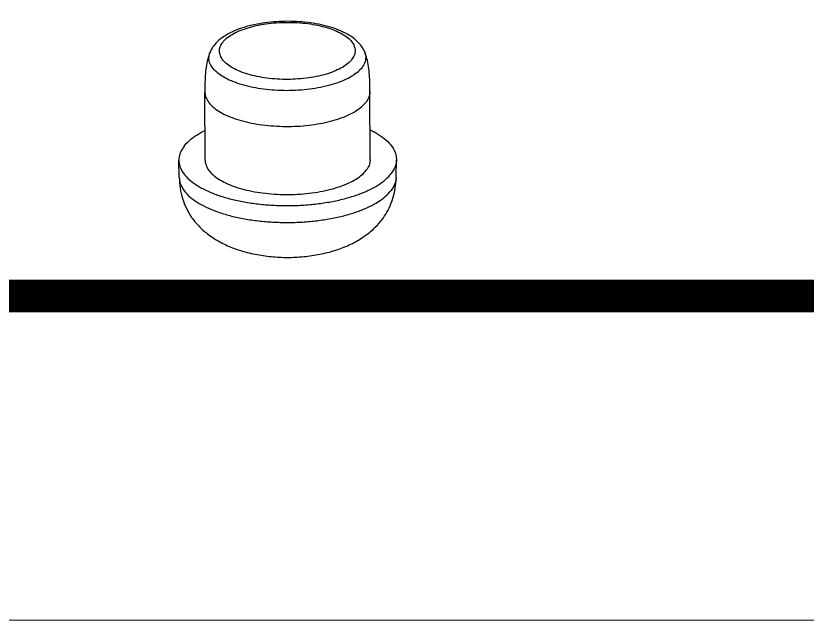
# Model space of a CAD drawing. Header units: millimetres. Extents: x 1893 to 2294, y -410 to -132.
# Drawn here: x 2070.03 to 2086.91, y -410.24 to -397.36 of the extents above; entities that cross this region are included whole.
import ezdxf

# ---------------------------------------------------------------- set-up
doc = ezdxf.new("R2010")
doc.units = ezdxf.units.MM
doc.layers.add('02___PRT_ALL_AXES', color=7, linetype='Continuous')
doc.layers.add('from', color=7, linetype='Continuous', lineweight=13)

msp = doc.modelspace()

# ---------------------------------------------------------------- linework, layer by layer
at = {"color": 7, "linetype": 'Continuous'}
for points, start_tangent, end_tangent in [([(2077.475, -398.13), (2077.409, -398.009), (2077.302, -397.89), (2077.153, -397.778), (2076.973, -397.684), (2076.77, -397.608), (2076.552, -397.55), (2076.32, -397.509), (2076.081, -397.485), (2075.836, -397.477), (2075.592, -397.485), (2075.352, -397.509), (2075.121, -397.549), (2074.902, -397.606), (2074.7, -397.68), (2074.518, -397.772), (2074.367, -397.881), (2074.255, -397.999)], (-0.371831, 0.9283), (-0.603133, -0.797641)), ([(2074.446, -397.926), (2074.531, -397.838), (2074.649, -397.756), (2074.795, -397.682), (2074.967, -397.62), (2075.16, -397.569), (2075.369, -397.531), (2075.59, -397.508), (2075.816, -397.499), (2076.042, -397.505), (2076.263, -397.526), (2076.474, -397.562), (2076.668, -397.61), (2076.842, -397.671), (2076.99, -397.743), (2077.11, -397.824), (2077.198, -397.912), (2077.252, -398.004), (2077.271, -398.099), (2077.255, -398.194), (2077.203, -398.287)], (0.603133, 0.797641), (-0.603133, -0.797641)), ([(2074.255, -397.999), (2074.222, -398.047), (2074.195, -398.094), (2074.174, -398.142)], (-0.603133, -0.797641), (-0.365291, -0.930893)), ([(2077.203, -398.287), (2077.118, -398.376), (2077, -398.458), (2076.854, -398.531), (2076.682, -398.594), (2076.489, -398.645), (2076.28, -398.683), (2076.059, -398.706), (2075.833, -398.715), (2075.606, -398.708), (2075.385, -398.687), (2075.175, -398.652), (2074.981, -398.603), (2074.807, -398.542), (2074.659, -398.47), (2074.539, -398.39), (2074.451, -398.302), (2074.397, -398.209), (2074.378, -398.114), (2074.394, -398.019), (2074.446, -397.926)], (-0.603133, -0.797641), (0.603133, 0.797641)), ([(2077.419, -398.46), (2077.326, -398.558), (2077.199, -398.649), (2077.041, -398.731), (2076.856, -398.802), (2076.648, -398.861), (2076.422, -398.907), (2076.182, -398.937), (2075.935, -398.953), (2075.685, -398.953), (2075.438, -398.937), (2075.2, -398.906), (2074.975, -398.86), (2074.77, -398.8), (2074.588, -398.729), (2074.434, -398.646), (2074.311, -398.555), (2074.222, -398.457), (2074.168, -398.355), (2074.152, -398.25), (2074.173, -398.145), (2074.174, -398.142)], (-0.603133, -0.797641), (0.364343, 0.931265)), ([(2077.475, -398.13), (2077.482, -398.148), (2077.498, -398.253), (2077.477, -398.358), (2077.419, -398.46)], (0.371461, -0.928449), (-0.603133, -0.797641))]:
    msp.add_spline(points, degree=3, dxfattribs=dict(at, start_tangent=start_tangent, end_tangent=end_tangent))
at = {"layer": '02___PRT_ALL_AXES', "color": 7, "linetype": 'Continuous'}
for p, q in [((2074.073, -400.436), (2074.067, -398.984)), ((2077.593, -400.424), (2077.587, -398.972)), ((2077.587, -398.972), (2077.587, -398.972)), ((2073.521, -400.809), (2073.513, -400.446)), ((2078.147, -400.792), (2078.153, -400.43)), ((2078.147, -400.792), (2078.147, -400.792))]:
    msp.add_line(p, q, dxfattribs=at)
msp.add_arc((2077.744, -400.787), 0.403, 354.8823, 359.1965, dxfattribs=at)
for points, start_tangent, end_tangent in [([(2074.174, -398.142), (2074.128, -398.285), (2074.093, -398.455), (2074.074, -398.634), (2074.068, -398.816), (2074.067, -398.984)], (-0.36521, -0.930925), (0.003445, -0.999994)), ([(2077.587, -398.972), (2077.586, -398.803), (2077.578, -398.622), (2077.558, -398.443), (2077.522, -398.273), (2077.475, -398.13)], (-0.00359, 0.999994), (-0.371751, 0.928333)), ([(2074.068, -398.984), (2074.08, -399.072), (2074.128, -399.175), (2074.21, -399.274), (2074.326, -399.368), (2074.472, -399.453), (2074.645, -399.529), (2074.843, -399.594), (2075.06, -399.646), (2075.293, -399.684), (2075.538, -399.708), (2075.788, -399.717), (2076.038, -399.712), (2076.285, -399.691), (2076.522, -399.655), (2076.745, -399.606), (2076.95, -399.544), (2077.131, -399.471), (2077.286, -399.388), (2077.411, -399.296), (2077.504, -399.197)], (0.005048, -0.999987), (0.603133, 0.797641)), ([(2077.587, -398.972), (2077.587, -398.99), (2077.563, -399.095), (2077.504, -399.197)], (0.005048, -0.999987), (-0.603133, -0.797641)), ([(2073.622, -400.14), (2073.738, -400.016), (2073.894, -399.9), (2074.07, -399.801)], (0.603133, 0.797641), (0.89665, 0.442741)), ([(2077.592, -399.789), (2077.682, -399.836), (2077.856, -399.947), (2077.992, -400.067), (2078.087, -400.193), (2078.141, -400.324), (2078.152, -400.43)], (0.899451, -0.437021), (-0.014416, -0.999896)), ([(2073.622, -400.14), (2073.547, -400.27), (2073.514, -400.402), (2073.513, -400.446)], (-0.603133, -0.797641), (0.023772, -0.999717)), ([(2073.513, -400.446), (2073.525, -400.535), (2073.578, -400.666), (2073.674, -400.793), (2073.809, -400.913), (2073.983, -401.023), (2074.191, -401.123), (2074.429, -401.21), (2074.694, -401.282), (2074.979, -401.339), (2075.281, -401.378), (2075.593, -401.4), (2075.91, -401.404), (2076.225, -401.39), (2076.532, -401.357), (2076.827, -401.308), (2077.103, -401.242), (2077.356, -401.161), (2077.58, -401.066), (2077.771, -400.96), (2077.927, -400.843), (2078.043, -400.719)], (0.023772, -0.999717), (0.603133, 0.797641)), ([(2074.073, -400.436), (2074.085, -400.523), (2074.133, -400.627), (2074.215, -400.726), (2074.331, -400.82), (2074.477, -400.905), (2074.65, -400.981), (2074.848, -401.046), (2075.065, -401.098), (2075.299, -401.136), (2075.543, -401.16), (2075.793, -401.169), (2076.043, -401.163), (2076.29, -401.143), (2076.527, -401.107), (2076.75, -401.058), (2076.955, -400.996), (2077.136, -400.923), (2077.291, -400.839), (2077.417, -400.748), (2077.51, -400.649)], (0.00494, -0.999988), (0.603133, 0.797641)), ([(2077.593, -400.424), (2077.592, -400.441), (2077.569, -400.547), (2077.51, -400.649)], (0.00494, -0.999988), (-0.603133, -0.797641)), ([(2078.152, -400.43), (2078.151, -400.457), (2078.118, -400.59), (2078.043, -400.719)], (-0.014416, -0.999896), (-0.603133, -0.797641)), ([(2073.521, -400.809), (2073.533, -400.898), (2073.586, -401.028), (2073.681, -401.155), (2073.817, -401.274), (2073.99, -401.385), (2074.197, -401.484), (2074.435, -401.571), (2074.698, -401.643), (2074.983, -401.699), (2075.284, -401.738), (2075.595, -401.76), (2075.911, -401.764), (2076.225, -401.75), (2076.531, -401.717), (2076.825, -401.668), (2077.101, -401.602), (2077.352, -401.521), (2077.576, -401.427), (2077.767, -401.321), (2077.922, -401.205), (2078.038, -401.081)], (0.023848, -0.999716), (0.603133, 0.797641)), ([(2073.521, -400.809), (2073.54, -401.035), (2073.59, -401.256), (2073.671, -401.461), (2073.784, -401.656), (2073.934, -401.839), (2074.123, -402.008), (2074.351, -402.159), (2074.619, -402.288), (2074.928, -402.392), (2075.264, -402.465), (2075.61, -402.502), (2075.958, -402.507), (2076.304, -402.477), (2076.641, -402.415), (2076.96, -402.318), (2077.248, -402.192), (2077.497, -402.038), (2077.702, -401.866), (2077.848, -401.7)], (0.022765, -0.999741), (0.603347, 0.797479)), ([(2077.848, -401.699), (2077.949, -401.548), (2078.036, -401.367), (2078.098, -401.175), (2078.135, -400.976), (2078.147, -400.792)], (0.603038, 0.797712), (0.01571, 0.999877)), ([(2078.145, -400.823), (2078.113, -400.952), (2078.038, -401.081)], (-0.089219, -0.996012), (-0.603133, -0.797641))]:
    msp.add_spline(points, degree=3, dxfattribs=dict(at, start_tangent=start_tangent, end_tangent=end_tangent))
at = {"layer": 'from'}
msp.add_lwpolyline([(1892.656, -410.242), (2293.593, -410.242), (2293.593, -131.627), (1892.656, -131.627)], close=True, dxfattribs=at)
at = {"layer": 'from', "const_width": 0.691}
msp.add_lwpolyline([(1899.566, -403.332), (1899.566, -138.537), (2286.683, -138.537), (2286.683, -403.332), (1899.566, -403.332)], dxfattribs=at)

doc.saveas('drawing.dxf')
